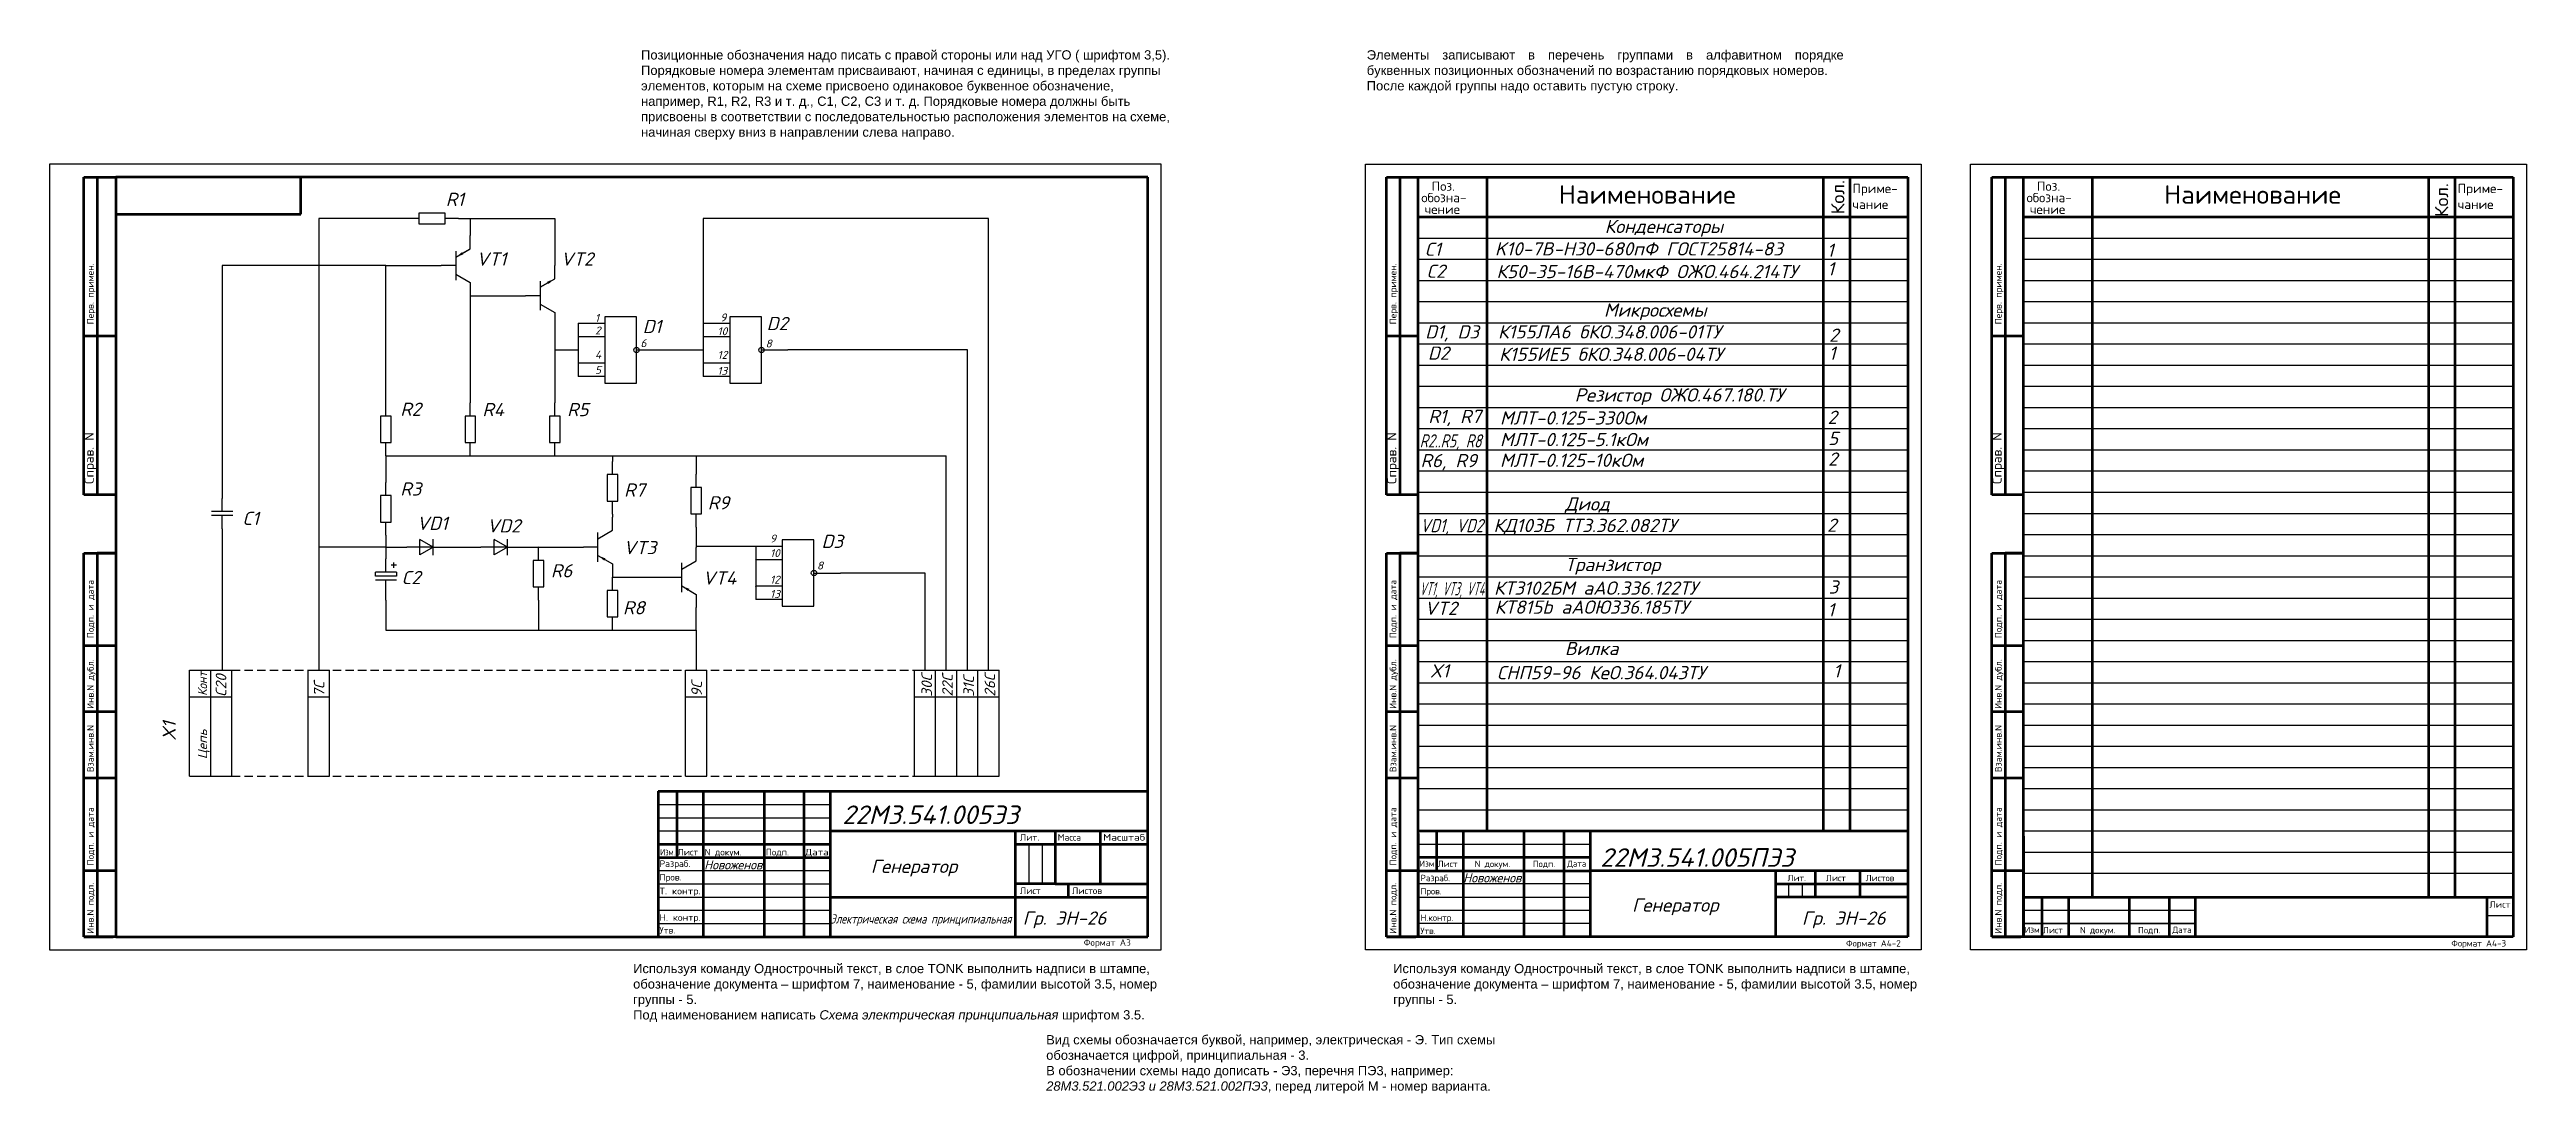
# Model space of a CAD drawing. Header units: millimetres. Extents: x 0 to 936, y -54 to 340.
import ezdxf
from ezdxf import colors
from ezdxf.entities.mleader import LeaderData, LeaderLine
from ezdxf.enums import TextEntityAlignment as Align
from ezdxf.math import Vec2, Vec3

# ---------------------------------------------------------------- set-up
doc = ezdxf.new("R2010")
doc.units = ezdxf.units.MM
doc.linetypes.add('невидимая2', pattern=[4.7625, 3.175, -1.5875])
doc.layers.add('DASHED', color=30, linetype='невидимая2')
doc.layers.add('элементы', color=30, linetype='Continuous')
doc.layers.add('OSN', color=3, linetype='Continuous', lineweight=80)
doc.layers.add('TONK', color=1, linetype='Continuous', lineweight=30)
doc.styles.add('RL', font='simplex.shx')
doc.styles.get("Standard").update_dxf_attribs({"font": 'arial.ttf'})
doc.styles.add('шрифт прямой', font='simplex.shx')
doc.styles.add('шрифт с наклоном', font='simplex.shx', dxfattribs={"oblique": 15})

# ---------------------------------------------------------------- blocks, each defined once
blk = doc.blocks.new('Перечень элементов лист 1')
at = {"layer": 'OSN'}
for p, q in [((8, 172), (8, 292)), ((8, 292), (20, 292)), ((13, 292), (13, 172)), ((20, 292), (205, 292)), ((20, 5), (20, 292)), ((45.86, 292), (45.86, 44.96)), ((173, 292), (173, 44.96)), ((183, 292), (183, 44.96)), ((205, 292), (205, 5)), ((205, 292), (205, 5)), ((20, 277), (205, 277)), ((20, 232), (8, 232)), ((20, 172), (8, 172)), ((8, 5), (8, 150)), ((8, 150), (20, 150)), ((20, 150), (13, 150)), ((13, 150), (13, 5)), ((8, 115), (20, 115)), ((20, 90), (8, 90)), ((8, 65), (20, 65)), ((20, 45), (205, 45)), ((20, 43.96), (20, 5)), ((27, 29.96), (27, 44.96)), ((37, 44.96), (37, 4.96)), ((60, 4.96), (60, 44.96)), ((75, 44.96), (75, 4.96)), ((85, 4.96), (85, 44.96)), ((8, 30), (20, 30)), ((85, 34.96), (20, 34.96)), ((20, 29.96), (85, 29.96)), ((205, 29.96), (85, 29.96)), ((155, 29.96), (155, 5)), ((170, 29.96), (170, 19.96)), ((187, 19.96), (187, 29.96)), ((155, 24.96), (205, 24.96)), ((205, 19.96), (155, 19.96)), ((8, 5), (19, 5)), ((20, 5), (8, 5)), ((205, 5), (20, 5))]:
    blk.add_line(p, q, dxfattribs=at)
at = {"layer": 'TONK'}
for p, q in [((0, 297), (210, 297)), ((0, 0), (0, 297)), ((210, 297), (210, 0)), ((210, 297), (210, 0)), ((20, 269), (205, 269)), ((20, 261), (205, 261)), ((20, 253), (205, 253)), ((20, 245), (205, 245)), ((20, 237), (205, 237)), ((20, 229), (205, 229)), ((20, 221), (205, 221)), ((20, 213), (205, 213)), ((20, 205), (205, 205)), ((20, 197), (205, 197)), ((20, 189), (205, 189)), ((20, 181), (205, 181)), ((20, 173), (205, 173)), ((20, 165), (205, 165)), ((20, 157), (205, 157)), ((20, 149), (205, 149)), ((20, 141), (205, 141)), ((20, 133), (205, 133)), ((20, 125), (205, 125)), ((20, 117), (205, 117)), ((20, 109), (205, 109)), ((20, 101), (205, 101)), ((20, 93), (205, 93)), ((20, 85), (205, 85)), ((20, 77), (205, 77)), ((20, 69), (205, 69)), ((20, 61), (205, 61)), ((20, 53), (205, 53)), ((20, 39.96), (85, 39.96)), ((85, 25), (20, 25)), ((20, 20), (85, 20)), ((160, 19.96), (160, 24.96)), ((165, 24.96), (165, 19.96)), ((20, 15), (85, 15)), ((85, 10), (20, 10)), ((210, 0), (0, 0))]:
    blk.add_line(p, q, dxfattribs=at)
at = {"layer": 'TONK', "color": 4}
for p, q in [((20, 30), (205, 30)), ((210, 0), (0, 0))]:
    blk.add_line(p, q, dxfattribs=at)
at = {"layer": 'TONK', "style": 'RL'}
for s, height, p in [('Поз.', 3.5, (25.04, 286.87)), ('обозна-', 3.5, (21.14, 282.54)), ('Наименование', 7, (73.09, 281.97)), ('чание', 3.5, (184, 280)), ('Приме-', 3.5, (184, 286)), ('чение', 3.5, (22.37, 278.13)), ('Изм', 2.3, (20.44, 31.47)), ('Разраб.', 2.4, (20.81, 26)), ('Лист', 2.4, (27.29, 31.32)), ('Лист', 2.4, (174, 26)), ('Листов', 2.4, (189, 26)), ('Пров.', 2.4, (20.81, 21)), ('Н.контр.', 2.4, (20.81, 11)), ('Утв.', 2.4, (20.81, 6)), ('Формат А4-2', 2.4, (181.62, 1.31))]:
    blk.add_text(s, height=height, dxfattribs=at).set_placement(p)
at = {"layer": 'TONK', "style": 'RL', "width": 0.925424}
blk.add_text('Кол.', height=5, rotation=90, dxfattribs=at).set_placement((181, 278), (181, 291), align=Align.FIT)
at = {"layer": 'TONK', "style": 'шрифт прямой'}
for s, height, p in [('Перв. примен.', 2.5, (11.7, 236.41)), ('Справ. N', 3.5, (11.7, 176.11)), ('Подп. и дата', 2.5, (11.7, 117.82)), ('Инв.N дубл.', 2.5, (11.7, 91.1)), ('Взам.инв.N', 2.5, (11.7, 67.2)), ('Подп. и дата', 2.5, (11.7, 31.92)), ('Инв.N подл.', 2.5, (11.7, 6.12))]:
    blk.add_text(s, height=height, rotation=90, dxfattribs=at).set_placement(p)
at = {"layer": 'TONK', "style": 'RL'}
for s, height, p in [('N докум.', 2.4, (48.02, 31.32)), ('Подп.', 2.4, (67.47, 31.32)), ('Дата', 2.3, (79.86, 31.47)), ('Лит.', 2.4, (163, 26))]:
    blk.add_text(s, height=height, dxfattribs=at).set_placement(p, align=Align.CENTER)
blk = doc.blocks.new('Перечень элементов лист 2')
at = {"layer": 'OSN'}
for p, q in [((8, 172), (8, 292)), ((8, 292), (20, 292)), ((13, 292), (13, 172)), ((20, 292), (205, 292)), ((20, 5), (20, 292)), ((45.86, 292), (45.86, 20)), ((173, 292), (173, 20)), ((183, 292), (183, 20)), ((205, 292), (205, 5)), ((20, 277), (205, 277)), ((20, 232), (8, 232)), ((20, 172), (8, 172)), ((8, 5), (8, 150)), ((8, 150), (20, 150)), ((20, 150), (13, 150)), ((13, 150), (13, 5)), ((8, 115), (20, 115)), ((20, 90), (8, 90)), ((8, 65), (20, 65)), ((20, 42.96), (20, 5)), ((8, 30), (20, 30)), ((20, 20), (205, 20)), ((27, 5), (27, 20)), ((37, 20), (37, 4.96)), ((60, 4.96), (60, 20)), ((75, 20), (75, 4.96)), ((85, 5), (85, 20)), ((195, 20), (195, 5)), ((8, 5), (19, 5)), ((20, 5), (8, 5)), ((205, 5), (20, 5))]:
    blk.add_line(p, q, dxfattribs=at)
at = {"layer": 'TONK'}
for p, q in [((0, 297), (210, 297)), ((0, 0), (0, 297)), ((210, 297), (210, 0)), ((20, 269), (205, 269)), ((20, 261), (205, 261)), ((20, 253), (205, 253)), ((20, 245), (205, 245)), ((20, 237), (205, 237)), ((20, 229), (205, 229)), ((20, 221), (205, 221)), ((20, 213), (205, 213)), ((20, 205), (205, 205)), ((20, 197), (205, 197)), ((20, 189), (205, 189)), ((20, 181), (205, 181)), ((20, 173), (205, 173)), ((20, 165), (205, 165)), ((20, 157), (205, 157)), ((20, 149), (205, 149)), ((20, 141), (205, 141)), ((20, 133), (205, 133)), ((20, 125), (205, 125)), ((20, 117), (205, 117)), ((20, 109), (205, 109)), ((20, 101), (205, 101)), ((20, 93), (205, 93)), ((20, 85), (205, 85)), ((20, 77), (205, 77)), ((20, 69), (205, 69)), ((20, 61), (205, 61)), ((20, 53), (205, 53)), ((20, 45), (205, 45)), ((20, 37), (205, 37)), ((20, 29), (205, 29)), ((20, 15), (85, 15)), ((20, 10), (85, 10)), ((85, 9.96), (20, 9.96)), ((195, 13), (205, 13)), ((210, 0), (0, 0))]:
    blk.add_line(p, q, dxfattribs=at)
at = {"layer": 'TONK', "style": 'RL'}
for s, height, p in [('Поз.', 3.5, (25.04, 286.87)), ('обозна-', 3.5, (21.14, 282.54)), ('Наименование', 7, (73.09, 281.97)), ('чание', 3.5, (184, 280)), ('Приме-', 3.5, (184, 286)), ('чение', 3.5, (22.37, 278.13)), ('Изм', 2.3, (20.44, 6.47)), ('Лист', 2.4, (27.29, 6.32)), ('Формат А4-3', 2.4, (181.62, 1.31))]:
    blk.add_text(s, height=height, dxfattribs=at).set_placement(p)
at = {"layer": 'TONK'}
for s, height, style, p in [('Кол.', 5, 'RL', (180.44, 276.97)), ('Перв. примен.', 2.5, 'шрифт прямой', (11.7, 236.41)), ('Справ. N', 3.5, 'шрифт прямой', (11.7, 176.11)), ('Подп. и дата', 2.5, 'шрифт прямой', (11.7, 117.82)), ('Инв.N дубл.', 2.5, 'шрифт прямой', (11.7, 91.1)), ('Взам.инв.N', 2.5, 'шрифт прямой', (11.7, 67.2)), ('Подп. и дата', 2.5, 'шрифт прямой', (11.7, 31.92)), ('Инв.N подл.', 2.5, 'шрифт прямой', (11.7, 6.12))]:
    blk.add_text(s, height=height, rotation=90, dxfattribs=dict(at, style=style)).set_placement(p)
at = {"layer": 'TONK', "style": 'RL', "width": 0.833333}
blk.add_text('Лист', height=2.4, dxfattribs=at).set_placement((196, 16), (204, 16), align=Align.FIT)
at = {"layer": 'TONK', "style": 'RL'}
for s, height, p in [('N докум.', 2.4, (48.02, 6.32)), ('Подп.', 2.4, (67.47, 6.32)), ('Дата', 2.3, (79.86, 6.47))]:
    blk.add_text(s, height=height, dxfattribs=at).set_placement(p, align=Align.CENTER)
blk = doc.blocks.new('резистор постоянный')
at = {"layer": 'элементы'}
for p, q in [((5, 0), (0, 0)), ((20, 0), (15, 0))]:
    blk.add_line(p, q, dxfattribs=at)
blk.add_lwpolyline([(5, -2), (15, -2), (15, 2), (5, 2)], close=True, dxfattribs=at)
blk = doc.blocks.new('конденсатор электролитический')
at = {"layer": 'элементы'}
for p, q in [((5, 0), (0, 0)), ((3.38, 3), (1.38, 3)), ((2.38, 4), (2.38, 2)), ((5, 4), (5, -4)), ((5, 4), (6.5, 4)), ((6.5, 4), (6.5, -4)), ((8, 4), (8, -4)), ((13, 0), (8, 0)), ((6.5, -4), (5, -4))]:
    blk.add_line(p, q, dxfattribs=at)
blk = doc.blocks.new('диод')
at = {"layer": 'элементы'}
for p, q in [((0, -5), (0, 0)), ((0, -10), (-2.89, -5)), ((-2.89, -5), (2.89, -5)), ((0, -10), (0, -5)), ((0, -10), (2.89, -5)), ((-3, -10), (3, -10)), ((0, -10), (0, -15))]:
    blk.add_line(p, q, dxfattribs=at)
blk = doc.blocks.new('конденсатор постоянной емкости')
at = {"layer": 'элементы'}
for p, q in [((5, 0), (0, 0)), ((5, 4), (5, -4)), ((6.5, 4), (6.5, -4)), ((11.5, 0), (6.5, 0))]:
    blk.add_line(p, q, dxfattribs=at)
blk = doc.blocks.new('транзистор типа PNP')
at = {"layer": 'элементы'}
for p, q in [((-6.35, 11), (-11.35, 11)), ((-3.18, 5.5), (-6.35, 11)), ((3.18, 5.5), (6.35, 11)), ((6.35, 11), (11.35, 11)), ((-5.5, 5.5), (5.5, 5.5)), ((0, 5.5), (0, 0))]:
    blk.add_line(p, q, dxfattribs=at)
ml = blk.add_multileader_mtext('Standard', dxfattribs=at)
ml.set_content('')
ml.set_leader_properties()
ml.build(insert=Vec2(0, 0))
ml.multileader.update_dxf_attribs({"has_dogleg": 0, "text_right_attachment_type": 6, "dogleg_length": 0.36, "arrow_head_size": 3})
ctx = ml.context
ctx.base_point, ctx.char_height, ctx.arrow_head_size, ctx.landing_gap_size, ctx.plane_origin = Vec3(-6.35, 11), 1, 3, 0.09, Vec3(-3.18, 5.5)
ctx.right_attachment = 6
notes = []
notes.append((ctx, [(0, (1, 1, 0), (-5.99, 11), (-1, 0), 0.36, [(0, [(-3.18, 5.5)], 0, [])])]))
ctx.mtext, ml.multileader.dxf.content_type = None, 0
for ctx, leaders in notes:
    for number, flags, end, landing, length, lines in leaders:
        leader = LeaderData()
        leader.index, (leader.has_last_leader_line, leader.has_dogleg_vector, leader.attachment_direction) = number, flags
        leader.last_leader_point, leader.dogleg_vector, leader.dogleg_length = Vec3(end), Vec3(landing), length
        for number, points, colour, breaks in lines:
            line = LeaderLine()
            line.index, line.vertices, line.color, line.breaks = number, Vec3.list(points), colors.encode_raw_color(colour), breaks
            leader.lines.append(line)
        ctx.leaders.append(leader)
blk = doc.blocks.new('транзистор типа NPN')
at = {"layer": 'элементы'}
for p, q in [((-6.35, 11), (-11.35, 11)), ((-3.18, 5.5), (-6.35, 11)), ((3.18, 5.5), (6.35, 11)), ((6.35, 11), (11.35, 11)), ((-5.5, 5.5), (5.5, 5.5)), ((0, 5.5), (0, 0))]:
    blk.add_line(p, q, dxfattribs=at)
ml = blk.add_multileader_mtext('Standard', dxfattribs=at)
ml.set_content('')
ml.set_leader_properties()
ml.build(insert=Vec2(0, 0))
ml.multileader.update_dxf_attribs({"has_dogleg": 0, "text_right_attachment_type": 6, "dogleg_length": 0.36, "arrow_head_size": 3})
ctx = ml.context
ctx.base_point, ctx.char_height, ctx.arrow_head_size, ctx.landing_gap_size, ctx.plane_origin = Vec3(-3.18, 5.5), 1, 3, 0.09, Vec3(-6.35, 11)
ctx.right_attachment = 6
notes = []
notes.append((ctx, [(0, (1, 1, 0), (-3.54, 5.5), (1, 0), 0.36, [(0, [(-6.35, 11)], 0, [])])]))
ctx.mtext, ml.multileader.dxf.content_type = None, 0
for ctx, leaders in notes:
    for number, flags, end, landing, length, lines in leaders:
        leader = LeaderData()
        leader.index, (leader.has_last_leader_line, leader.has_dogleg_vector, leader.attachment_direction) = number, flags
        leader.last_leader_point, leader.dogleg_vector, leader.dogleg_length = Vec3(end), Vec3(landing), length
        for number, points, colour, breaks in lines:
            line = LeaderLine()
            line.index, line.vertices, line.color, line.breaks = number, Vec3.list(points), colors.encode_raw_color(colour), breaks
            leader.lines.append(line)
        ctx.leaders.append(leader)

msp = doc.modelspace()

# ---------------------------------------------------------------- linework, layer by layer
at = {"layer": 'DASHED'}
for p, q in [((68.91, 105.7), (358.8, 105.7)), ((68.91, 65.7), (358.8, 65.7))]:
    msp.add_line(p, q, dxfattribs=at)
at = {"layer": 'OSN'}
for p, q in [((13, 172), (13, 292)), ((13, 292), (25, 292)), ((18, 292), (18, 172)), ((415, 292), (25, 292)), ((25, 292), (25, 5)), ((95, 278), (95, 292)), ((415, 5), (415, 292)), ((25, 278), (95, 278)), ((25, 232), (13, 232)), ((25, 172), (13, 172)), ((13, 5), (13, 150)), ((13, 150), (25, 150)), ((25, 150), (18, 150)), ((18, 150), (18, 5)), ((13, 115), (25, 115)), ((25, 90), (13, 90)), ((13, 65), (25, 65)), ((230, 60), (230, 5)), ((230, 60), (415, 60)), ((237, 60), (237, 35)), ((247, 60), (247, 5)), ((270, 60), (270, 5)), ((285, 60), (285, 5)), ((295, 60), (295, 5)), ((230, 40), (295, 40)), ((295, 45), (415, 45)), ((365, 5), (365, 45)), ((365, 40), (415, 40)), ((380, 45), (380, 25)), ((397, 45), (397, 25)), ((13, 30), (25, 30)), ((230, 35), (295, 35)), ((295, 20), (415, 20)), ((380, 25), (365, 25)), ((380, 25), (415, 25)), ((385, 20), (385, 25)), ((13, 5), (24, 5)), ((25, 5), (13, 5)), ((25, 5), (415, 5))]:
    msp.add_line(p, q, dxfattribs=at)
at = {"layer": 'TONK'}
for p, q in [((420, 297), (0, 297)), ((0, 297), (0, 0)), ((420, 0), (420, 297)), ((230, 55), (295, 55)), ((230, 50), (295, 50)), ((230, 45), (295, 45)), ((370, 40), (370, 25)), ((375, 40), (375, 25)), ((230, 30), (295, 30)), ((230, 25), (295, 25)), ((230, 20), (295, 20)), ((230, 15), (295, 15)), ((230, 10), (295, 10)), ((0, 0), (420, 0))]:
    msp.add_line(p, q, dxfattribs=at)
at = {"layer": 'элементы'}
for p, q in [((134.53, 276.41), (101.74, 276.41)), ((101.74, 276.41), (101.74, 110.14)), ((154.53, 276.41), (158.99, 276.41)), ((158.99, 276.41), (158.99, 269.95)), ((158.99, 276.41), (190.87, 276.41)), ((190.87, 276.41), (190.87, 258.6)), ((354.8, 276.41), (247, 276.41)), ((247, 276.41), (247, 236.73)), ((354.8, 105.7), (354.8, 276.41)), ((127.11, 258.6), (65.24, 258.6)), ((65.24, 258.6), (65.24, 170.64)), ((127.11, 206.71), (127.11, 258.6)), ((127.11, 258.6), (147.99, 258.6)), ((158.99, 247.25), (179.87, 247.25)), ((158.99, 247.25), (158.99, 206.71)), ((190.87, 235.9), (190.87, 226.73)), ((209.77, 236.73), (199.77, 236.73)), ((199.77, 236.73), (199.77, 231.73)), ((221.77, 239.23), (209.77, 239.23)), ((209.77, 239.23), (209.77, 214.23)), ((221.77, 214.23), (221.77, 239.23)), ((257, 236.73), (247, 236.73)), ((247, 236.73), (247, 231.73)), ((269, 239.23), (257, 239.23)), ((257, 239.23), (257, 214.23)), ((269, 214.23), (269, 239.23)), ((190.87, 226.73), (199.77, 226.73)), ((190.87, 226.73), (190.87, 206.71)), ((209.77, 231.73), (199.77, 231.73)), ((199.77, 231.73), (199.77, 221.73)), ((221.77, 226.73), (231.77, 226.73)), ((231.77, 226.73), (247, 226.73)), ((257, 231.73), (247, 231.73)), ((247, 231.73), (247, 221.73)), ((269, 226.73), (279, 226.73)), ((346.8, 226.73), (279, 226.73)), ((346.8, 105.7), (346.8, 226.73)), ((209.77, 221.73), (199.77, 221.73)), ((199.77, 221.73), (199.77, 216.73)), ((209.77, 216.73), (199.77, 216.73)), ((257, 221.73), (247, 221.73)), ((247, 221.73), (247, 216.73)), ((257, 216.73), (247, 216.73)), ((209.77, 214.23), (221.77, 214.23)), ((257, 214.23), (269, 214.23)), ((127.11, 186.71), (158.99, 186.71)), ((127.11, 186.71), (127.11, 176.71)), ((158.99, 186.71), (190.87, 186.71)), ((190.87, 186.71), (212.72, 186.71)), ((212.72, 186.71), (212.72, 184.64)), ((212.72, 186.71), (244.35, 186.71)), ((244.35, 186.71), (244.35, 179.82)), ((244.35, 186.71), (338.8, 186.71)), ((338.8, 105.7), (338.8, 186.71)), ((65.24, 159.14), (65.24, 108.13)), ((212.72, 164.64), (212.72, 163.58)), ((244.35, 159.82), (244.35, 152.09)), ((127.11, 152.23), (101.74, 152.23)), ((127.11, 156.71), (127.11, 147.76)), ((127.11, 152.23), (134.95, 152.23)), ((149.95, 152.23), (162.99, 152.23)), ((177.99, 152.23), (184.74, 152.23)), ((184.74, 152.23), (201.72, 152.23)), ((266.83, 152.45), (244.35, 152.45)), ((276.83, 152.45), (266.83, 152.45)), ((266.83, 152.45), (266.83, 147.45)), ((288.83, 154.95), (276.83, 154.95)), ((276.83, 154.95), (276.83, 129.95)), ((288.83, 129.95), (288.83, 154.95)), ((233.35, 140.74), (212.72, 140.74)), ((276.83, 147.45), (266.83, 147.45)), ((266.83, 147.45), (266.83, 137.45)), ((288.83, 142.45), (298.83, 142.45)), ((330.8, 142.45), (298.83, 142.45)), ((330.8, 105.7), (330.8, 142.45)), ((127.11, 132.23), (127.11, 134.76)), ((127.11, 132.23), (127.11, 120.88)), ((184.74, 132.23), (184.74, 120.88)), ((276.83, 137.45), (266.83, 137.45)), ((266.83, 137.45), (266.83, 132.45)), ((276.83, 132.45), (266.83, 132.45)), ((244.35, 120.88), (244.35, 129.39)), ((276.83, 129.95), (288.83, 129.95)), ((127.11, 120.88), (212.72, 120.88)), ((212.72, 120.88), (244.35, 120.88)), ((244.35, 120.88), (244.35, 113.37)), ((244.35, 113.37), (244.35, 105.7)), ((52.91, 65.7), (52.91, 105.7)), ((52.91, 105.7), (60.91, 105.7)), ((60.91, 105.7), (68.91, 105.7)), ((60.91, 65.7), (60.91, 105.7)), ((65.24, 108.13), (65.24, 105.7)), ((68.91, 65.7), (68.91, 105.7)), ((97.74, 105.7), (105.74, 105.7)), ((97.74, 65.7), (97.74, 105.7)), ((101.74, 110.14), (101.74, 105.7)), ((105.74, 65.7), (105.74, 105.7)), ((240.35, 105.7), (248.35, 105.7)), ((240.35, 65.7), (240.35, 105.7)), ((248.35, 65.7), (248.35, 105.7)), ((326.8, 105.7), (334.8, 105.7)), ((326.8, 65.7), (326.8, 105.7)), ((334.8, 105.7), (342.8, 105.7)), ((334.8, 65.7), (334.8, 105.7)), ((334.8, 65.7), (334.8, 105.7)), ((342.8, 105.7), (350.8, 105.7)), ((342.8, 65.7), (342.8, 105.7)), ((342.8, 65.7), (342.8, 105.7)), ((350.8, 105.7), (358.8, 105.7)), ((350.8, 65.7), (350.8, 105.7)), ((350.8, 65.7), (350.8, 105.7)), ((358.8, 65.7), (358.8, 105.7)), ((52.91, 95.7), (60.91, 95.7)), ((60.91, 95.7), (68.91, 95.7)), ((97.74, 95.7), (105.74, 95.7)), ((240.35, 95.7), (248.35, 95.7)), ((326.8, 95.7), (334.8, 95.7)), ((334.8, 95.7), (342.8, 95.7)), ((342.8, 95.7), (350.8, 95.7)), ((350.8, 95.7), (358.8, 95.7)), ((52.91, 65.7), (60.91, 65.7)), ((60.91, 65.7), (68.91, 65.7)), ((97.74, 65.7), (105.74, 65.7)), ((240.35, 65.7), (248.35, 65.7)), ((326.8, 65.7), (334.8, 65.7)), ((334.8, 65.7), (342.8, 65.7)), ((342.8, 65.7), (350.8, 65.7)), ((350.8, 65.7), (358.8, 65.7))]:
    msp.add_line(p, q, dxfattribs=at)
at = {"layer": 'элементы', "const_width": 0.243}
for points in [[(158.87, 276.41, 1), (159.11, 276.41, 1)], [(126.99, 258.6, 1), (127.23, 258.6, 1)], [(158.87, 247.25, 1), (159.11, 247.25, 1)], [(199.65, 236.73, 1), (199.9, 236.73, 1)], [(246.88, 236.73, 1), (247.12, 236.73, 1)], [(199.65, 231.73, 1), (199.9, 231.73, 1)], [(199.65, 226.73, 1), (199.9, 226.73, 1)], [(246.88, 231.73, 1), (247.12, 231.73, 1)], [(246.88, 226.73, 1), (247.12, 226.73, 1)], [(199.65, 221.73, 1), (199.9, 221.73, 1)], [(246.88, 221.73, 1), (247.12, 221.73, 1)], [(126.99, 186.71, 1), (127.23, 186.71, 1)], [(158.87, 186.71, 1), (159.11, 186.71, 1)], [(190.75, 186.71, 1), (190.99, 186.71, 1)], [(212.6, 186.71, 1), (212.84, 186.71, 1)], [(212.6, 186.71, 1), (212.84, 186.71, 1)], [(244.23, 186.71, 1), (244.47, 186.71, 1)], [(244.23, 186.71, 1), (244.47, 186.71, 1)], [(101.62, 152.23, 1), (101.86, 152.23, 1)], [(126.99, 152.23, 1), (127.23, 152.23, 1)], [(184.61, 152.23, 1), (184.86, 152.23, 1)], [(244.23, 152.45, 1), (244.47, 152.45, 1)], [(266.71, 152.45, 1), (266.95, 152.45, 1)], [(212.6, 140.74, 1), (212.84, 140.74, 1)], [(266.71, 147.45, 1), (266.95, 147.45, 1)], [(266.71, 137.45, 1), (266.95, 137.45, 1)], [(184.61, 120.88, 1), (184.86, 120.88, 1)], [(212.6, 120.88, 1), (212.84, 120.88, 1)], [(244.23, 120.88, 1), (244.47, 120.88, 1)]]:
    msp.add_lwpolyline(points, format="xyb", close=True, dxfattribs=at)
at = {"layer": 'элементы'}
for centre in [(221.77, 226.73), (269, 226.73), (288.83, 142.45)]:
    msp.add_circle(centre, 1, dxfattribs=at)

# ---------------------------------------------------------------- block references
for name, p in [('Перечень элементов лист 1', (497.17, 0)), ('Перечень элементов лист 2', (725.86, 0)), ('резистор постоянный', (134.53, 276.41))]:
    msp.add_blockref(name, p, dxfattribs=at)
for name, p, rotation in [('транзистор типа PNP', (147.99, 258.6), 270), ('транзистор типа NPN', (179.87, 247.25), 270), ('резистор постоянный', (127.11, 206.71), 270), ('резистор постоянный', (158.99, 206.71), 270), ('резистор постоянный', (190.87, 206.71), 270), ('резистор постоянный', (212.72, 184.64), 270), ('резистор постоянный', (244.35, 179.82), 270), ('конденсатор постоянной емкости', (65.24, 170.64), 270), ('резистор постоянный', (127.11, 176.71), 270), ('диод', (134.95, 152.23), 90), ('диод', (162.99, 152.23), 90), ('резистор постоянный', (184.74, 152.23), 270), ('конденсатор электролитический', (127.11, 147.76), 270), ('резистор постоянный', (212.72, 140.88), 270)]:
    msp.add_blockref(name, p, dxfattribs=dict(at, rotation=rotation))
at = {"layer": 'элементы', "xscale": -1, "rotation": 270}
for p in [(201.72, 152.23), (233.35, 140.74)]:
    msp.add_blockref('транзистор типа PNP', p, dxfattribs=at)

# ---------------------------------------------------------------- texts
at = {"layer": 'TONK', "style": 'шрифт прямой'}
for s, height, p in [('Перв. примен.', 2.5, (16.7, 236.41)), ('Справ. N', 3.5, (16.7, 176.11)), ('Подп. и дата', 2.5, (16.7, 117.82)), ('Инв.N дубл.', 2.5, (16.7, 91.1)), ('Взам.инв.N', 2.5, (16.7, 67.2)), ('Подп. и дата', 2.5, (16.7, 31.92)), ('Инв.N подл.', 2.5, (16.7, 6.12))]:
    msp.add_text(s, height=height, rotation=90, dxfattribs=at).set_placement(p)
at = {"layer": 'TONK', "style": 'шрифт с наклоном', "oblique": 15, "width": 0.81829}
msp.add_text('Конт', height=3.5, rotation=90, dxfattribs=at).set_placement((59.54, 96.02), (59.54, 105.13), align=Align.FIT)
at = {"layer": 'TONK', "style": 'шрифт с наклоном', "oblique": 15}
msp.add_text('Цепь', height=3.5, rotation=90, dxfattribs=at).set_placement((59.54, 72.12))
for s, height, p in [('22М3.541.005ЭЗ', 7, (299.53, 47.62)), ('22М3.541.005ПЭЗ', 7, (585.92, 31.44)), ('Генератор', 5, (310.3, 29.12)), ('Генератор', 5, (597.94, 14.49)), ('Гр. ЭН-26', 5, (367.69, 9.56)), ('Гр. ЭН-26', 5, (662.12, 9.56))]:
    msp.add_text(s, height=height, dxfattribs=at).set_placement(p)
at = {"layer": 'TONK', "style": 'шрифт прямой'}
for s, width, p, p2 in [('Изм.', 0.806012, (230.71, 35.72), (236.46, 35.72)), ('Дата', 0.832787, (285.47, 35.72), (294.39, 35.72)), ('Масштаб', 0.8667, (398.06, 41.33), (413.95, 41.33)), ('Т. контр.', 0.881809, (230.47, 21.04), (246.01, 21.04)), ('Н. контр.', 0.847453, (230.47, 11.03), (246.01, 11.03))]:
    msp.add_text(s, height=2.5, dxfattribs=dict(at, width=width)).set_placement(p, p2, align=Align.FIT)
for s, p in [('Лист', (237.25, 35.72)), ('N докум.', (247.49, 35.72)), ('Подп.', (270.6, 35.72)), ('Лит.', (366.64, 41.33)), ('Масса', (380.92, 41.33)), ('Разраб.', (230.47, 31.37)), ('Пров.', (230.47, 26.24)), ('Лист', (366.64, 21.14)), ('Листов', (386.34, 21.14)), ('Утв.', (230.47, 6.22)), ('Формат А3', (390.72, 1.57))]:
    msp.add_text(s, height=2.5, dxfattribs=at).set_placement(p)
at = {"layer": 'TONK', "style": 'шрифт с наклоном', "oblique": 15}
for s, width, p, p2 in [('Новоженов', 0.910435, (247.36, 30.44), (269.29, 30.44)), ('Новоженов', 0.910435, (534.17, 25.52), (556.09, 25.52)), ('Электрическая схема принципиальная', 0.774362, (295, 10), (363.43, 10))]:
    msp.add_text(s, height=3.5, dxfattribs=dict(at, width=width)).set_placement(p, p2, align=Align.FIT)
at = {"layer": 'элементы', "style": 'шрифт с наклоном', "oblique": 15}
for s, height, p in [('R1', 5, (149.71, 281.15)), ('Конденсаторы', 5, (587.59, 270.91)), ('VT1', 5, (161.25, 258.6)), ('VT2', 5, (193.13, 258.6)), ('С1', 5, (519.67, 262.31)), ('K10-7B-H30-680пФ ГОСТ25814-83', 5, (546.11, 262.44)), ('1', 5, (671.51, 261.93)), ('С2', 5, (520.34, 254.01)), ('К50-35-16В-470мкФ ОЖО.464.214ТУ', 5, (546.68, 253.86)), ('1', 5, (671.7, 254.89)), ('Микросхемы', 5, (587.3, 239.32)), ('2', 3, (206.09, 232.58)), ('1', 3, (206.06, 237.33)), ('D1', 5, (224.11, 233.11)), ('10', 3, (252.36, 232.3)), ('9', 3, (253.43, 237.54)), ('D2', 5, (270.95, 234.23)), ('D1, D3', 5, (519.76, 231.07)), ('К155ЛА6 бКО.348.006-01ТУ', 5, (547.26, 231.07)), ('2', 5, (672.38, 229.83)), ('4', 3, (206.09, 223.43)), ('6', 3, (223.27, 227.81)), ('12', 3, (252.39, 223.38)), ('8', 3, (270.54, 227.66)), ('D2', 5, (520.77, 223.04)), ('К155ИЕ5 бКО.348.006-04ТУ', 5, (547.69, 222.6)), ('1', 5, (672.24, 223.03)), ('5', 3, (206.09, 217.68)), ('13', 3, (252.3, 217.33)), ('R2', 5, (132.53, 201.84)), ('R4', 5, (163.53, 201.71)), ('R5', 5, (195.55, 201.71)), ('Резистор ОЖО.467.180.ТУ', 5, (576.23, 207.23)), ('R1, R7', 5, (520.94, 199.12)), ('МЛТ-0.125-330Ом', 5, (548.01, 198.54)), ('2', 5, (671.81, 198.78)), ('R6, R9', 5, (518, 182.43)), ('МЛТ-0.125-5.1кОм', 5, (548.01, 190.38)), ('МЛТ-0.125-10кОм', 5, (548.01, 182.56)), ('2', 5, (672.01, 183.01)), ('5', 5, (672.01, 190.8)), ('R3', 5, (132.51, 171.71)), ('R7', 5, (217.07, 171.31)), ('R9', 5, (248.7, 166.49)), ('Диод', 5, (572.61, 166.07)), ('C1', 5, (72.81, 160.59)), ('VD1', 5, (138.71, 158.73)), ('VD2', 5, (165.22, 157.78)), ('КД103Б ТТ3.362.082ТУ', 5, (545.55, 157.91)), ('2', 5, (671.62, 158.03)), ('9', 3, (272.22, 153.99)), ('10', 3, (272.22, 148.46)), ('D3', 5, (291.68, 151.9)), ('C2', 5, (132.95, 138.25)), ('R6', 5, (189.42, 140.8)), ('12', 3, (272.22, 138.44)), ('8', 3, (289.95, 143.76)), ('Транзистор', 5, (572.58, 143.15)), ('R8', 5, (216.65, 126.83)), ('13', 3, (272.22, 133.03)), ('VT2', 5, (519.52, 126.62)), ('КТ3102БМ аАО.336.122ТУ', 5, (545.74, 134.25)), ('КТ815Ь аАОЮ336.185ТУ', 5, (546.02, 127.06)), ('3', 5, (672.2, 134.66)), ('1', 5, (671.76, 126.06)), ('Вилка', 5, (572.52, 111.42)), ('X1', 5, (521.48, 102.95)), ('СНП59-96 КеО.364.043ТУ', 5, (546.89, 102.3)), ('1', 5, (673.94, 102.95))]:
    msp.add_text(s, height=height, dxfattribs=at).set_placement(p)
for s, width, p, p2 in [('R2..R5, R8', 0.772142, (517.67, 189.88), (541.03, 189.88)), ('VD1, VD2', 0.848344, (517.91, 157.87), (541.64, 157.87))]:
    msp.add_text(s, height=5, dxfattribs=dict(at, width=width)).set_placement(p, p2, align=Align.FIT)
at = {"layer": 'элементы', "style": 'шрифт с наклоном', "oblique": 15, "width": 0.536765}
msp.add_text('VT1, VT3, VT4', height=5, rotation=359.99781, dxfattribs=at).set_placement((517.61, 134), (542.03, 134), align=Align.FIT)
at = {"layer": 'элементы', "style": 'шрифт с наклоном', "oblique": 15}
for s, height, p in [('С20', 4, (66.8, 95.7)), ('30С', 4, (333.43, 95.7)), ('22С', 4, (341.27, 95.7)), ('31С', 4, (349.28, 95.7)), ('26С', 4, (357.29, 95.7)), ('7С', 4, (103.87, 95.7)), ('9С', 4, (246.5, 95.7)), ('X1', 5, (47.7, 79.08))]:
    msp.add_text(s, height=height, rotation=90, dxfattribs=at).set_placement(p)
at = {"layer": 'элементы', "char_height": 3.5, "attachment_point": 1}
for s, width, gutter_width, heights, insert in [('Позиционные обозначения надо писать с правой стороны или над УГО ( шрифтом 3,5). Порядковые номера элементам присваивают, начиная с единицы, в пределах группы элементов, которым на схеме присвоено одинаковое буквенное обозначение, например, R1, R2, R3 и т. д., С1, С2, С3 и т. д. Порядковые номера должны быть присвоены в соответствии с последовательностью расположения элементов на схеме, начиная сверху вниз в направлении слева направо.', 200.5379, 12.5, [0], (223.5, 339.99)), ('\\pxqj;Элементы записывают в перечень группами в алфавитном порядке буквенных позиционных обозначений по возрастанию порядковых номеров. \\PПосле каждой группы надо оставить пустую строку.', 179.6516, 25, [0], (497.69, 339.99)), ('Используя команду Однострочный текст, в слое TONK выполнить надписи в штампе,\\Pобозначение документа – шрифтом 7, наименование - 5, фамилии высотой 3.5, номер группы - 5. \\PПод наименованием написать {\\fArial|b0|i1|c204|p34;\\C1;Схема электрическая принципиальная} шрифтом 3.5.', 201.73, 12.5, [0], (220.5, -5.25)), ('Используя команду Однострочный текст, в слое TONK выполнить надписи в штампе,\\Pобозначение документа – шрифтом 7, наименование - 5, фамилии высотой 3.5, номер группы - 5. ', 201.73, 12.5, [0], (507.67, -5.25)), ('Вид схемы обозначается буквой, например, электрическая - {\\C1;Э}. Тип схемы обозначается цифрой, принципиальная - {\\C240;\\c2367469;3}.{\\fTimes New Roman|b0|i0|c204|p18;\\P}В обозначении схемы надо дописать - {\\C1;Э3}, перечня {\\C1;ПЭ3}, например:\\P{\\fArial|b0|i1|c204|p34;\\C1;28М3.521.002Э3 и 28М3.521.002ПЭ3}, перед литерой М - номер варианта.', 174.0648, 25, [31.37], (376.57, -32.16))]:
    msp.add_mtext_dynamic_manual_height_columns(s, width=width, gutter_width=gutter_width, heights=heights, dxfattribs=dict(at, insert=insert))
at = {"layer": 'элементы', "char_height": 5, "attachment_point": 1, "style": 'шрифт с наклоном'}
for s, insert in [('VT3', (216.8, 154.56)), ('VT4', (246.77, 143.07))]:
    msp.add_mtext(s, dxfattribs=dict(at, insert=insert))

doc.saveas('drawing.dxf')
